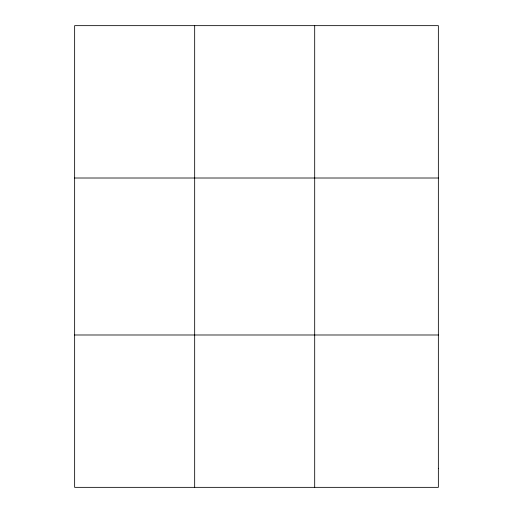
<?xml version="1.0" encoding="UTF-8"?>
<svg xmlns="http://www.w3.org/2000/svg" width="513" height="513" viewBox="0 0 513 513"><rect width="100%" height="100%" fill="white"/><g stroke="black" fill="none" stroke-linecap="round" stroke-linejoin="round"><path stroke-width="0.77" d="M194.671 487.35L194.671 25.65M314.693 487.35L314.693 25.65M74.642 178.011L438.358 178.011M74.642 334.989L438.358 334.989M438.358 468.305L438.358 487.35L74.642 487.35L74.642 25.65L438.358 25.65L438.358 468.305"/></g></svg>
